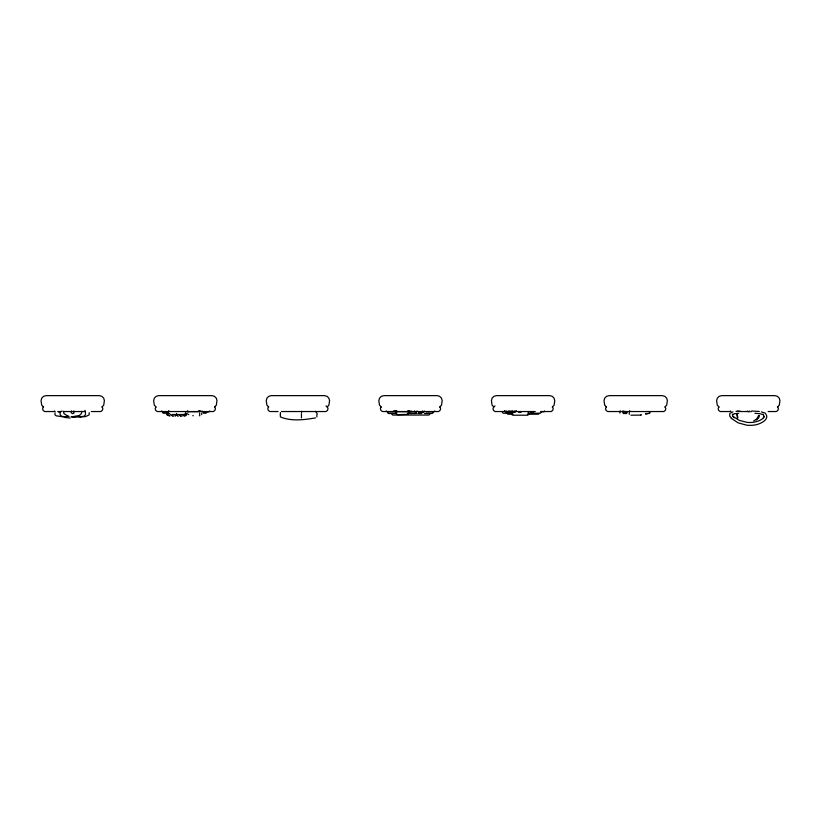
<?xml version="1.0" encoding="UTF-8"?>
<svg xmlns="http://www.w3.org/2000/svg" width="821" height="821" viewBox="0 0 821 821"><rect width="100%" height="100%" fill="white"/><g stroke="black" fill="none" stroke-linecap="round" stroke-linejoin="round"><path stroke-width="1.23" d="M515.968 410.972L515.229 411.752L512.745 411.362M649.873 413.086L649.934 411.537M736.765 414.215L737.402 417.961M758.614 415.477L756.757 419.079L753.709 420.865M63.566 411.29L63.987 413.692L68.071 416.124M737.237 414.246L737.884 417.899M759.538 415.477L758.686 417.899L756.244 419.962M176.587 414.348L175.366 416.042M301.451 417.91L301.451 413.61M424.088 411.742L424.241 410.972M516.46 410.972C515.249 413.209 505.603 413.209 504.392 410.972M417.078 410.972L416.442 412.214M176.587 414.071L174.965 415.765M176.751 413.938L176.751 415.334L178.208 416.329M209.848 410.972L209.006 411.824L202.561 411.824M395.866 410.623L395.866 413.579L397.692 414.636L408.037 414.348L409.094 412.522L408.807 410.623M434.761 410.972L433.909 411.824L426.089 411.824M433.057 412.665L432.205 413.507L424.375 413.507M541.121 412.378L540.269 413.23L528.837 413.23M544.569 410.972L544.149 411.711L541.788 411.824M539.274 413.363L538.422 414.215L527.41 414.215M206.8 412.378L205.927 413.23L203.362 413.23M429.722 414.215L428.849 415.057L392.715 415.057L391.833 414.215M512.509 410.972C512.068 412.388 508.794 412.388 508.343 410.972M629.502 411.537L629.758 410.664M43.164 406.99L42.6 408.725L43.164 410.459L44.642 411.537L54.155 411.537M155.754 406.99L155.19 408.725L155.754 410.459L157.232 411.537L200.252 411.537M268.354 406.99L267.79 408.725L268.354 410.459L269.832 411.537L278.052 411.537M380.944 406.99L380.38 408.725L380.944 410.459L382.422 411.537L422.682 411.537M606.134 406.99L605.57 408.725L606.134 410.459L607.612 411.537L663.768 411.537L665.246 410.459L665.81 408.725L665.246 406.99M718.724 406.99L718.159 408.725L718.724 410.459L720.202 411.537L729.725 411.537M202.11 410.972L201.668 411.588L213.388 411.537L214.866 410.459L215.43 408.725L214.866 406.99M411.259 410.972L410.346 411.68L397.261 411.68L396.584 410.972L397.302 411.68M280.402 412.481L280.402 415.098M166.776 413.374L166.776 414.769L169.034 415.765M54.997 412.706L54.997 414.882L56.321 415.857L65.937 417.201M514.634 410.972L513.884 411.752M316.865 416.894L316.865 414.626M511.339 410.972L510.036 411.762M280.402 414.626L280.402 416.894C291.003 421.522 304.293 419.849 315.48 417.91M200.642 410.972L200.088 411.588M409.782 410.972L408.694 411.68M641.345 414.636L640.749 415.2M629.245 414.348L629.297 412.665M71.54 410.931L71.14 412.522L72.289 413.681L73.89 413.271L73.89 410.931M623.098 412.316L623.098 410.757M732.691 414.092L732.681 416.031L734.251 417.858M729.756 413.866L729.746 416.134L731.614 418.371M764.31 416.514L763.499 417.858M180.856 415.087L179.563 415.621M201.72 414.584L201.72 412.994M101.855 407.062L103.703 405.205L104.38 400.699L103.703 398.164L101.855 396.317L99.32 395.63L46.12 395.63L43.585 396.317L41.727 398.164L41.05 400.699L41.727 405.205L43.585 407.062M214.445 407.062L216.303 405.205L216.98 400.699L216.303 398.164L214.445 396.317L211.91 395.63L158.71 395.63L156.175 396.317L154.327 398.164L153.64 400.699L154.327 405.205L156.175 407.062M327.035 407.062L328.893 405.205L329.57 400.699L328.893 398.164L327.035 396.317L324.511 395.63L271.31 395.63L268.775 396.317L266.917 398.164L266.24 400.699L266.917 405.205L268.775 407.062M439.635 407.062L441.493 405.205L442.17 400.699L441.493 398.164L439.635 396.317L437.1 395.63L383.9 395.63L381.365 396.317L379.507 398.164L378.83 400.699L379.507 405.205L381.365 407.062M552.225 407.062L554.083 405.205L554.76 400.699L554.083 398.164L552.225 396.317L549.69 395.63L496.489 395.63L493.965 396.317L492.107 398.164L491.43 400.699L492.107 405.205L493.965 407.062M664.825 407.062L666.673 405.205L667.36 400.699L666.673 398.164L664.825 396.317L662.29 395.63L609.09 395.63L606.555 396.317L604.697 398.164L604.02 400.699L604.697 405.205L606.555 407.062M777.415 407.062L779.273 405.205L779.95 400.699L779.273 398.164L777.415 396.317L774.88 395.63L721.68 395.63L719.145 396.317L717.297 398.164L716.62 400.699L717.297 405.205L719.145 407.062M620.183 410.808L619.876 413.086M732.26 414.821L734.703 413.62M420.916 411.598L419.788 412.214L423.677 412.214M168.757 410.613L168.007 412.881L170.08 414.153M730.187 413.137L732.948 411.885M61.606 411.506L62.17 411.003M737.453 411.506L738.017 411.003M182.252 415.929L180.528 416.463M495.022 405.913L493.544 406.99L492.98 408.725L493.544 410.459L495.022 411.537L535.271 411.537M750.887 411.844L751.718 411.003L759.333 411.485M511.401 411.957L509.451 411.957M627.1 412.511L625.14 412.511L624.802 411.188M649.165 413.189L645.655 414.215M505.633 411.752L507.983 411.526M510.703 411.649L510.149 411.649M510.826 411.762L509.513 410.972M184.14 416.329L186.388 415.334L186.388 413.938L185.587 413.343M183.237 415.477L185.536 414.492L185.536 413.086M420.701 412.542L418.884 412.542M512.879 412.378C511.411 412.337 511.411 415.241 512.879 415.2L527.667 415.2L528.642 414.492L528.16 412.481M734.846 413.651L738.633 413.322M735.996 411.342L740.101 411.095M58.363 411.957L60.6 411.844M71.991 417.304L85.497 416.637L89.171 414.882L89.171 412.706M57.778 411.537L61.329 411.537M63.443 411.537L84.902 411.537M91.275 411.537L100.798 411.537L102.276 410.459L102.841 408.725L102.276 406.99M281.541 411.537L325.978 411.537L327.456 410.459L328.02 408.725L327.456 406.99L325.978 405.913M424.467 411.537L438.578 411.537L440.056 410.459L440.62 408.725L440.056 406.99M540.598 411.537L551.168 411.537L552.646 410.459L553.21 408.725L552.646 406.99M739.013 411.537L748.28 411.537M768.138 411.537L776.358 411.537L777.836 410.459L778.4 408.725L777.836 406.99M185.423 411.68L187.763 411.68M188.112 411.68L198.066 411.68M396.902 411.68L393.423 410.972M168.387 411.824L162.496 411.824L161.645 410.972M395.866 411.824L387.184 411.824L386.332 410.972M408.253 411.824L416.103 411.824M418.494 411.824L420.896 411.824M530.109 411.824L533.722 411.824M518.739 412.378L521.007 412.378M623.067 412.665L626.628 412.665M162.425 412.378L163.266 413.23L168.633 413.23M512.684 413.23L503.211 413.23L502.36 412.378M396.543 413.507L388.374 413.507L387.533 412.665M407.452 413.507L416.575 413.507M417.889 413.507L421.789 413.507M623.221 413.507L626.782 413.507M645.48 413.507L648.847 413.507M512.971 414.215L507.768 414.215L506.906 413.363M188.83 414.636L186.716 413.579L183.319 414.513L172.174 414.513M630.908 415.2L640.883 415.118M192.771 415.713L193.335 415.713M199.39 415.713L199.944 415.713M69.056 416.319C65.167 416.647 58.168 417.951 60.477 411.506M73.941 416.319C79.421 415.754 87.806 419.377 84.963 410.326M79.781 416.75L81.166 416.75M70.226 418.033L65.352 417.52L64.838 416.678M71.109 416.678C74.855 416.904 82.121 416.37 81.864 411.29M754.961 413.322L759.333 413.651M172.636 415.898L170.645 414.769M173.611 416.185L172.318 415.642M395.979 411.68L394.891 410.972M761.344 411.885L765.346 413.137M759.846 413.62L763.386 414.821M169.937 416.042L167.371 414.348M513.392 411.752L512.838 411.444M506.968 411.752L506.218 410.972M177.808 415.477L176.71 414.492M748.495 411.844L747.664 411.003M415.508 412.214L414.615 410.972M765.747 413.866C770.324 419.972 758.594 424.868 753.627 425.134A26.765 22.578 26.7 0 1 746.453 425.124L738.017 422.794L731.224 418.31M762.986 414.092C766.937 418.997 756.623 421.943 753.011 422.312A24.712 20.566 25.5 0 1 746.669 422.292L739.187 420.342L733.174 416.514M315.48 411.311L317.317 413.794M730.403 411.003L730.967 411.506M54.555 411.003L55.12 411.506M505.254 411.649L504.884 410.972M423.164 412.214L422.599 410.972M199.667 410.623L199.944 411.68M301.44 411.311L301.656 412.481M749.686 411.003L749.686 411.844M199.667 412.994L199.667 414.584M198.949 410.972L198.59 411.588L198.939 410.972M408.088 410.972L407.38 411.68L408.078 410.972M188.163 411.68L187.445 410.972L188.142 411.68"/></g></svg>
